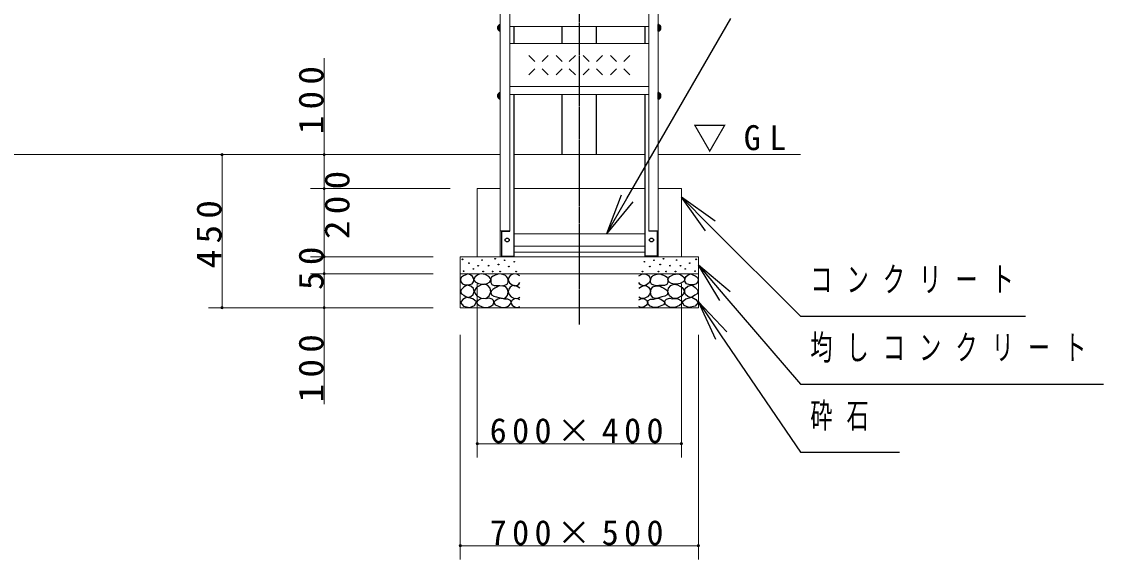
# Model space of a CAD drawing. Units: millimetres at full size. Extents: x -15630 to 0, y -2472 to 10680.
# Drawn here: x -12170 to -8990, y 2160 to 3741 of the extents above; entities that cross this region are included whole.
import ezdxf

# ---------------------------------------------------------------- set-up
doc = ezdxf.new("R2010")
doc.units = ezdxf.units.MM
doc.linetypes.add('USER2', pattern=[6, 3, -1, 1, -1])
doc.layers.add('線', color=2, linetype='Continuous', lineweight=25)
doc.layers.add('補助', color=2, linetype='Continuous', lineweight=13)
doc.styles.add('ＭＳ ゴシック', font='')
doc.styles.get('ＭＳ ゴシック').set_extended_font_data('MS Gothic')

# ---------------------------------------------------------------- blocks, each defined once
blk = doc.blocks.new('dimension_origin')
at = {"color": 0, "linetype": 'Continuous', "lineweight": -2}
blk.add_circle((0, 0), 1.25, dxfattribs=at)

msp = doc.modelspace()

# ---------------------------------------------------------------- linework, layer by layer
at = {"layer": '線', "color": 20, "linetype": 'USER2'}
msp.add_line((-10530.378, 6100), (-10530.378, 2850), dxfattribs=at)
at = {"layer": '線', "color": 7, "lineweight": 13}
for p, q in [((-10762.578, 3050), (-10762.578, 4950)), ((-10734.578, 3124.818), (-10734.578, 4950)), ((-10326.178, 3124.818), (-10326.178, 4950)), ((-10298.178, 3050), (-10298.178, 4950)), ((-10734.578, 3726.728), (-10326.178, 3726.728)), ((-10734.578, 3676.417), (-10326.178, 3676.417)), ((-10734.578, 3550.003), (-10326.178, 3550.003)), ((-10734.578, 3526.728), (-10326.178, 3526.728)), ((-10762.578, 3350), (-13584.698, 3350)), ((-10338.178, 3350), (-10722.578, 3350)), ((-9880.378, 3350), (-10298.178, 3350)), ((-10830.378, 3050), (-10830.378, 3250)), ((-10830.378, 3250), (-10762.578, 3250)), ((-10722.578, 3250), (-10338.178, 3250)), ((-10298.178, 3250), (-10230.378, 3250)), ((-10230.378, 3250), (-10230.378, 3050)), ((-10762.578, 3126.27), (-10734.578, 3126.27)), ((-10722.578, 3116.825), (-10338.178, 3116.825)), ((-10298.178, 3126.27), (-10326.178, 3126.27)), ((-10722.578, 3081.185), (-10338.178, 3081.185)), ((-10722.578, 3063.026), (-10338.178, 3063.026)), ((-10880.378, 2900), (-10880.378, 3050)), ((-10180.378, 3050), (-10880.378, 3050)), ((-10762.578, 3050), (-10722.578, 3050)), ((-10298.178, 3050), (-10338.178, 3050)), ((-10180.378, 3050), (-10180.378, 2900)), ((-10180.378, 3000), (-10880.378, 3000)), ((-10180.378, 2900), (-10880.378, 2900))]:
    msp.add_line(p, q, dxfattribs=at)
at = {"layer": '線'}
for p, q in [((-10769.928, 3718.703), (-10769.928, 3726.703)), ((-10764.578, 3731.353), (-10765.578, 3731.353)), ((-10765.578, 3714.053), (-10765.578, 3731.353)), ((-10764.578, 3732.703), (-10762.578, 3732.703)), ((-10764.578, 3712.703), (-10764.578, 3732.703)), ((-10764.578, 3714.053), (-10764.578, 3731.353)), ((-10762.578, 3712.703), (-10762.578, 3732.703)), ((-10722.578, 3726.728), (-10722.578, 3676.417)), ((-10581.178, 3676.417), (-10581.178, 3726.728)), ((-10479.578, 3676.417), (-10479.578, 3726.728)), ((-10338.178, 3726.728), (-10338.178, 3676.417)), ((-10296.194, 3732.703), (-10298.194, 3732.703)), ((-10298.194, 3712.703), (-10298.194, 3732.703)), ((-10296.194, 3712.703), (-10296.194, 3732.703)), ((-10296.194, 3731.353), (-10295.194, 3731.353)), ((-10296.194, 3714.053), (-10296.194, 3731.353)), ((-10295.194, 3714.053), (-10295.194, 3731.353)), ((-10290.844, 3718.703), (-10290.844, 3726.703)), ((-10764.578, 3714.053), (-10765.578, 3714.053)), ((-10764.578, 3712.703), (-10762.578, 3712.703)), ((-10296.194, 3712.703), (-10298.194, 3712.703)), ((-10296.194, 3714.053), (-10295.194, 3714.053)), ((-10660.984, 3623.817), (-10678.662, 3641.494)), ((-10622.093, 3641.494), (-10639.771, 3623.817)), ((-10580.984, 3623.817), (-10598.662, 3641.494)), ((-10542.093, 3641.494), (-10559.771, 3623.817)), ((-10500.984, 3623.817), (-10518.662, 3641.494)), ((-10462.093, 3641.494), (-10479.771, 3623.817)), ((-10420.984, 3623.817), (-10438.662, 3641.494)), ((-10382.093, 3641.494), (-10399.771, 3623.817)), ((-10660.984, 3602.604), (-10678.662, 3584.926)), ((-10622.093, 3584.926), (-10639.771, 3602.604)), ((-10580.984, 3602.604), (-10598.662, 3584.926)), ((-10542.093, 3584.926), (-10559.771, 3602.604)), ((-10500.984, 3602.604), (-10518.662, 3584.926)), ((-10462.093, 3584.926), (-10479.771, 3602.604)), ((-10420.984, 3602.604), (-10438.662, 3584.926)), ((-10382.093, 3584.926), (-10399.771, 3602.604)), ((-10764.578, 3531.353), (-10765.578, 3531.353)), ((-10765.578, 3514.053), (-10765.578, 3531.353)), ((-10764.578, 3532.703), (-10762.578, 3532.703)), ((-10764.578, 3512.703), (-10764.578, 3532.703)), ((-10764.578, 3514.053), (-10764.578, 3531.353)), ((-10762.578, 3512.703), (-10762.578, 3532.703)), ((-10296.194, 3532.703), (-10298.194, 3532.703)), ((-10298.194, 3512.703), (-10298.194, 3532.703)), ((-10296.194, 3512.703), (-10296.194, 3532.703)), ((-10296.194, 3531.353), (-10295.194, 3531.353)), ((-10296.194, 3514.053), (-10296.194, 3531.353)), ((-10295.194, 3514.053), (-10295.194, 3531.353)), ((-10769.928, 3518.703), (-10769.928, 3526.703)), ((-10764.578, 3514.053), (-10765.578, 3514.053)), ((-10764.578, 3512.703), (-10762.578, 3512.703)), ((-10722.578, 3526.728), (-10722.578, 3050)), ((-10581.178, 3350), (-10581.178, 3526.728)), ((-10479.578, 3350), (-10479.578, 3526.728)), ((-10338.178, 3526.728), (-10338.178, 3050)), ((-10296.194, 3512.703), (-10298.194, 3512.703)), ((-10296.194, 3514.053), (-10295.194, 3514.053)), ((-10290.844, 3518.703), (-10290.844, 3526.703)), ((-10759.378, 3124.818), (-10734.578, 3124.818)), ((-10759.378, 3124.818), (-10759.378, 3051.453)), ((-10301.378, 3124.818), (-10326.178, 3124.818)), ((-10301.378, 3124.818), (-10301.378, 3051.453)), ((-10759.378, 3051.453), (-10722.578, 3051.453)), ((-10301.378, 3051.453), (-10338.178, 3051.453))]:
    msp.add_line(p, q, dxfattribs=at)
for points in [[(-10857.929, 2999.402), (-10864.391, 2996.862), (-10870.603, 2993.382), (-10876.461, 2989.344), (-10880.109, 2983.877), (-10879.096, 2976.294), (-10874.088, 2969.935), (-10867.223, 2967.345), (-10859.513, 2967.084), (-10851.901, 2967.688), (-10845.572, 2970.252), (-10841.82, 2975.538), (-10840.502, 2981.976), (-10841.351, 2987.181), (-10844.305, 2992.115), (-10850.465, 2996.942)], [(-10818.505, 2999.493), (-10823.41, 2998.876), (-10829.047, 2996.79), (-10837.018, 2991.002), (-10840.669, 2984.086), (-10839.794, 2980.124), (-10836.074, 2975.707), (-10826.583, 2970.934), (-10816.613, 2969.49), (-10809.263, 2969.318), (-10801.747, 2970.842), (-10794.148, 2975.456), (-10790.394, 2981.653), (-10791.364, 2986.306), (-10796.071, 2991.654), (-10806.739, 2997.861)], [(-10766.686, 2999.699), (-10771.946, 2997.47), (-10777.426, 2995.224), (-10783.581, 2992.997), (-10788.344, 2989.854), (-10790.243, 2985.463), (-10790.672, 2979.83), (-10790.376, 2973.701), (-10787.986, 2968.553), (-10780.621, 2965.683), (-10771.518, 2965.331), (-10764.235, 2964.746), (-10757.02, 2964.436), (-10748.911, 2965.815), (-10742.52, 2969.627), (-10739.821, 2975.292), (-10739.477, 2981.799), (-10741.066, 2987.512), (-10744.132, 2992.002), (-10747.534, 2994.489), (-10752.186, 2996.477), (-10759.363, 2998.656)], [(-10294.07, 2999.699), (-10288.809, 2997.47), (-10283.33, 2995.224), (-10277.175, 2992.997), (-10272.411, 2989.854), (-10270.513, 2985.463), (-10270.084, 2979.83), (-10270.379, 2973.701), (-10272.769, 2968.553), (-10280.134, 2965.683), (-10289.237, 2965.331), (-10296.521, 2964.746), (-10303.736, 2964.436), (-10311.845, 2965.815), (-10318.235, 2969.627), (-10320.934, 2975.292), (-10321.278, 2981.799), (-10319.69, 2987.512), (-10316.624, 2992.002), (-10313.222, 2994.489), (-10308.569, 2996.477), (-10301.392, 2998.656)], [(-10242.25, 2999.493), (-10237.346, 2998.876), (-10231.709, 2996.79), (-10223.738, 2991.002), (-10220.086, 2984.086), (-10220.961, 2980.124), (-10224.681, 2975.707), (-10234.172, 2970.934), (-10244.142, 2969.49), (-10251.493, 2969.318), (-10259.009, 2970.842), (-10266.607, 2975.456), (-10270.361, 2981.653), (-10269.392, 2986.306), (-10264.685, 2991.654), (-10254.017, 2997.861)], [(-10202.826, 2999.402), (-10196.364, 2996.862), (-10190.152, 2993.382), (-10184.294, 2989.344), (-10180.647, 2983.877), (-10181.659, 2976.294), (-10186.667, 2969.935), (-10193.533, 2967.345), (-10201.242, 2967.084), (-10208.854, 2967.688), (-10215.183, 2970.252), (-10218.936, 2975.538), (-10220.253, 2981.976), (-10219.405, 2987.181), (-10216.451, 2992.115), (-10210.291, 2996.942)], [(-10860.464, 2966.45), (-10865.793, 2963.657), (-10871.237, 2959.479), (-10877.685, 2952.659), (-10880.109, 2945.855), (-10876.481, 2941.027), (-10869.969, 2936.666), (-10863.332, 2932.379), (-10856.662, 2930.329), (-10849.017, 2932.776), (-10842.72, 2939.201), (-10839.614, 2947.478), (-10841.136, 2955.994), (-10849.294, 2963.245)], [(-10831.209, 2935.163), (-10818.62, 2928.307), (-10805.261, 2927.324), (-10794.977, 2934.778), (-10790.124, 2946.515), (-10792.405, 2957.293), (-10799.314, 2965.436), (-10808.139, 2968.869), (-10819.316, 2967.598), (-10833.07, 2959.543), (-10839.047, 2948.678), (-10836.412, 2941.484)], [(-10767.69, 2963.084), (-10773.183, 2960.291), (-10778.772, 2957.138), (-10784.966, 2953.53), (-10789.313, 2948.759), (-10790.303, 2943.231), (-10788.232, 2937.677), (-10781.514, 2933.918), (-10773.366, 2932.271), (-10766.948, 2930.108), (-10760.662, 2927.946), (-10754.292, 2926.919), (-10747.688, 2928.487), (-10741.51, 2935.719), (-10739.579, 2945.786), (-10741.287, 2954.29), (-10746.607, 2960.922), (-10756.678, 2964.208)], [(-10293.066, 2963.084), (-10287.572, 2960.291), (-10281.984, 2957.138), (-10275.789, 2953.53), (-10271.442, 2948.759), (-10270.452, 2943.231), (-10272.523, 2937.677), (-10279.242, 2933.918), (-10287.39, 2932.271), (-10293.807, 2930.108), (-10300.093, 2927.946), (-10306.464, 2926.919), (-10313.068, 2928.487), (-10319.245, 2935.719), (-10321.176, 2945.786), (-10319.468, 2954.29), (-10314.149, 2960.922), (-10304.077, 2964.208)], [(-10229.547, 2935.163), (-10242.136, 2928.307), (-10255.495, 2927.324), (-10265.779, 2934.778), (-10270.631, 2946.515), (-10268.351, 2957.293), (-10261.441, 2965.436), (-10252.616, 2968.869), (-10241.44, 2967.598), (-10227.685, 2959.543), (-10221.708, 2948.678), (-10224.343, 2941.484)], [(-10200.291, 2966.45), (-10194.962, 2963.657), (-10189.519, 2959.479), (-10183.07, 2952.659), (-10180.647, 2945.855), (-10184.274, 2941.027), (-10190.786, 2936.666), (-10197.424, 2932.379), (-10204.094, 2930.329), (-10211.738, 2932.776), (-10218.035, 2939.201), (-10221.142, 2947.478), (-10219.619, 2955.994), (-10211.461, 2963.245)], [(-10861.283, 2930.517), (-10872.603, 2924.498), (-10879.414, 2915.683), (-10870.927, 2904.413), (-10852.492, 2900.299), (-10838.138, 2906.41), (-10832.713, 2916.782), (-10843.495, 2925.89)], [(-10804.179, 2926.373), (-10811.714, 2926.999), (-10819.856, 2925.562), (-10828.784, 2921.504), (-10833.101, 2916.102), (-10830.414, 2911.419), (-10824.451, 2906.912), (-10817.973, 2903.069), (-10810.667, 2900.695), (-10798.818, 2900.928), (-10788.502, 2905.02), (-10783.799, 2909.827), (-10781.745, 2915.561), (-10782.804, 2920.709), (-10786.881, 2925.292), (-10795.279, 2927.832)], [(-10761.873, 2928.205), (-10770.341, 2924.61), (-10777.28, 2919.826), (-10780.304, 2917.311), (-10782.145, 2913.88), (-10778.18, 2908.391), (-10768.36, 2904.149), (-10758.621, 2900.924), (-10749.439, 2900.365), (-10738.597, 2904.869), (-10731.87, 2912.528), (-10731.062, 2916.519), (-10732.411, 2920.908), (-10740.052, 2924.685), (-10749.71, 2925.502), (-10755.94, 2926.747)], [(-10298.882, 2928.205), (-10290.414, 2924.61), (-10283.476, 2919.826), (-10280.452, 2917.311), (-10278.61, 2913.88), (-10282.576, 2908.391), (-10292.395, 2904.149), (-10302.135, 2900.924), (-10311.316, 2900.365), (-10322.158, 2904.869), (-10328.885, 2912.528), (-10329.693, 2916.519), (-10328.345, 2920.908), (-10320.703, 2924.685), (-10311.046, 2925.502), (-10304.816, 2926.747)], [(-10256.576, 2926.373), (-10249.041, 2926.999), (-10240.899, 2925.562), (-10231.971, 2921.504), (-10227.654, 2916.102), (-10230.341, 2911.419), (-10236.304, 2906.912), (-10242.783, 2903.069), (-10250.089, 2900.695), (-10261.937, 2900.928), (-10272.253, 2905.02), (-10276.956, 2909.827), (-10279.01, 2915.561), (-10277.951, 2920.709), (-10273.875, 2925.292), (-10265.477, 2927.832)], [(-10199.473, 2930.517), (-10188.153, 2924.498), (-10181.342, 2915.683), (-10189.828, 2904.413), (-10208.263, 2900.299), (-10222.617, 2906.41), (-10228.042, 2916.782), (-10217.261, 2925.89)]]:
    msp.add_lwpolyline(points, close=True, dxfattribs=at)
for points in [[(-10705.378, 2993.299), (-10713.805, 2998.154), (-10722.488, 2999.636), (-10728.107, 2997.948), (-10733.26, 2994.249), (-10737.732, 2988.941), (-10739.597, 2982.209), (-10735.929, 2973.439), (-10727.874, 2967), (-10719.575, 2964.621), (-10712.348, 2965.733), (-10708.298, 2969.109), (-10705.378, 2973.654)], [(-10355.378, 2993.299), (-10346.951, 2998.154), (-10338.268, 2999.636), (-10332.648, 2997.948), (-10327.495, 2994.249), (-10323.023, 2988.941), (-10321.158, 2982.209), (-10324.826, 2973.439), (-10332.881, 2967), (-10341.181, 2964.621), (-10348.407, 2965.733), (-10352.457, 2969.109), (-10355.378, 2973.654)], [(-10705.694, 2957.178), (-10712.835, 2962.64), (-10720.903, 2965.099), (-10727.609, 2963.875), (-10733.577, 2960.03), (-10737.97, 2954.249), (-10739.597, 2947.039), (-10736.933, 2938.431), (-10730.726, 2931.513), (-10723.086, 2927.642), (-10715.517, 2926.761), (-10710.363, 2928.2), (-10705.694, 2930.88)], [(-10355.061, 2957.178), (-10347.92, 2962.64), (-10339.852, 2965.099), (-10333.147, 2963.875), (-10327.178, 2960.03), (-10322.786, 2954.249), (-10321.158, 2947.039), (-10323.822, 2938.431), (-10330.03, 2931.513), (-10337.669, 2927.642), (-10345.239, 2926.761), (-10350.392, 2928.2), (-10355.061, 2930.88)], [(-10705.378, 2922.642), (-10711.396, 2925.96), (-10718.685, 2926.761), (-10727.402, 2922.427), (-10731.676, 2915.671), (-10731.064, 2912.001), (-10728.191, 2907.75), (-10721.028, 2902.278), (-10713.616, 2900.462), (-10709.32, 2901.514), (-10705.378, 2903.631)], [(-10355.378, 2922.642), (-10349.359, 2925.96), (-10342.07, 2926.761), (-10333.354, 2922.427), (-10329.079, 2915.671), (-10329.691, 2912.001), (-10332.565, 2907.75), (-10339.727, 2902.278), (-10347.14, 2900.462), (-10351.436, 2901.514), (-10355.378, 2903.631)]]:
    msp.add_lwpolyline(points, dxfattribs=at)
for centre in [(-10873.772, 3042.177), (-10854.761, 3030.77), (-10827.828, 3023.483), (-10816.422, 3039.959), (-10796.881, 3023.549), (-10777.961, 3044.091), (-10767.96, 3027.063), (-10749.85, 3039.496), (-10737.687, 3020.846), (-10721.469, 3035.172), (-10339.286, 3035.172), (-10323.068, 3020.846), (-10310.905, 3039.496), (-10292.795, 3027.063), (-10282.795, 3044.091), (-10263.874, 3023.549), (-10244.334, 3039.959), (-10232.927, 3023.483), (-10205.995, 3030.77), (-10186.984, 3042.177), (-10870.603, 3007.323), (-10841.77, 3013.977), (-10812.937, 3006.373), (-10785.259, 3006.521), (-10763.095, 3005.98), (-10716.063, 3005.98), (-10344.692, 3005.98), (-10297.661, 3005.98), (-10275.497, 3006.521), (-10247.819, 3006.373), (-10218.986, 3013.977), (-10190.152, 3007.323)]:
    msp.add_circle(centre, 1, dxfattribs=at)
for centre, start, end in [((-10760.991, 3722.703), 117.93242, 155.88589), ((-10299.78, 3722.703), 24.11411, 62.06758), ((-10760.991, 3722.703), 204.11411, 242.06758), ((-10299.78, 3722.703), 297.93242, 335.88589), ((-10760.991, 3522.703), 117.93242, 155.88589), ((-10299.78, 3522.703), 24.11411, 62.06758), ((-10760.991, 3522.703), 204.11411, 242.06758), ((-10299.78, 3522.703), 297.93242, 335.88589)]:
    msp.add_arc(centre, 9.791, start, end, dxfattribs=at)
for centre in [(-10742.578, 3099.005), (-10318.178, 3099.005)]:
    msp.add_ellipse(centre, major_axis=(-6, 0), ratio=0.891007, dxfattribs=at)
at = {"layer": '補助', "lineweight": 25}
for p, q in [((-10390.378, 3220.749), (-10084.814, 3750)), ((-10407.698, 3230.749), (-10450.378, 3116.825)), ((-10450.378, 3116.825), (-10390.378, 3220.749)), ((-10159.667, 3126.005), (-10230.378, 3225)), ((-10131.383, 3154.289), (-10230.378, 3225)), ((-10230.378, 3225), (-10145.525, 3140.147)), ((-10373.057, 3210.749), (-10450.378, 3116.825)), ((-10145.525, 3140.147), (-9880.378, 2875)), ((-10117.468, 2920.873), (-10180.378, 3025)), ((-10087.098, 2946.905), (-10180.378, 3025)), ((-10180.378, 3025), (-10102.283, 2933.889)), ((-10102.283, 2933.889), (-9880.378, 2675)), ((-10129.531, 2806.444), (-10180.378, 2916.963)), ((-10096.435, 2828.909), (-10180.378, 2916.963)), ((-10180.378, 2916.963), (-10112.983, 2817.676)), ((-9880.378, 2875), (-9840.378, 2875)), ((-9840.378, 2875), (-9219.106, 2875)), ((-10112.983, 2817.676), (-9880.378, 2475)), ((-9880.378, 2675), (-9840.378, 2675)), ((-9840.378, 2675), (-8990.053, 2675)), ((-9880.378, 2475), (-9840.378, 2475)), ((-9840.378, 2475), (-9588.878, 2475))]:
    msp.add_line(p, q, dxfattribs=at)
at = {"layer": '補助'}
for p, q in [((-11280.378, 3247), (-11280.378, 3633.429)), ((-10960.38, 3350), (-11620.378, 3350)), ((-11580.378, 2900), (-11580.378, 3350)), ((-10960.38, 3350), (-11320.378, 3350)), ((-10910.378, 3250), (-11320.378, 3250)), ((-10910.378, 3250), (-11320.378, 3250)), ((-11280.378, 3050), (-11280.378, 3250)), ((-11280.378, 2997), (-11280.378, 3053)), ((-10960.378, 3050), (-11320.378, 3050)), ((-10960.378, 3050), (-11320.378, 3050)), ((-10960.378, 3000), (-11320.378, 3000)), ((-10960.378, 3000), (-11320.378, 3000)), ((-11280.378, 2616.571), (-11280.378, 3003)), ((-10830.378, 2970), (-10830.378, 2460)), ((-10230.378, 2970), (-10230.378, 2460)), ((-10960.378, 2900), (-11620.378, 2900)), ((-10960.378, 2900), (-11320.378, 2900)), ((-10880.378, 2820), (-10880.378, 2160)), ((-10180.378, 2820), (-10180.378, 2160)), ((-10230.378, 2500), (-10830.378, 2500)), ((-10180.378, 2200), (-10880.378, 2200))]:
    msp.add_line(p, q, dxfattribs=at)

# ---------------------------------------------------------------- block references
at = {"layer": '補助', "xscale": 2.67, "yscale": 2.67}
for p, rotation in [((-11580.378, 3350), 270), ((-11280.378, 3350), 90), ((-11280.378, 3250), 270), ((-11280.378, 3250), 270), ((-11280.378, 3050), 90), ((-11280.378, 3050), 90), ((-11280.378, 3000), 90), ((-11280.378, 3000), 270), ((-11580.378, 2900), 90), ((-11280.378, 2900), 270), ((-10230.378, 2500), 180), ((-10180.378, 2200), 180)]:
    msp.add_blockref('dimension_origin', p, dxfattribs=dict(at, rotation=rotation))
for p in [(-10830.378, 2500), (-10880.378, 2200)]:
    msp.add_blockref('dimension_origin', p, dxfattribs=at)

# ---------------------------------------------------------------- texts
at = {"layer": '補助', "char_height": 73.31, "rotation": 90, "style": 'ＭＳ ゴシック'}
for s, insert, attachment_point in [('\\T1.33;\\W1.1;100', (-11281.378, 3519.143), 8), ('\\T1.33;\\W1.1;200', (-11279.378, 3211.109), 2), ('\\T1.33;\\W1.1;450', (-11581.378, 3125), 8), ('\\T1.34;\\W1.1;50', (-11281.378, 3025), 8), ('\\T1.33;\\W1.1;100', (-11281.378, 2730.857), 8)]:
    msp.add_mtext(s, dxfattribs=dict(at, insert=insert, attachment_point=attachment_point))
at = {"layer": '補助', "char_height": 73.31, "style": 'ＭＳ ゴシック'}
for s, insert, attachment_point in [('\\T1.5;▽GL', (-10197.044, 3356.667), 7), ('\\T1.64;\\W0.65;コンクリート', (-9851.378, 3020), 1), ('\\T1.64;\\W0.65;均しコンクリート', (-9851.378, 2820), 1), ('\\T1.64;\\W0.65;砕石', (-9851.378, 2620), 1), ('\\T1.32;600×400', (-10530.378, 2501), 8), ('\\T1.32;700×500', (-10530.378, 2201), 8)]:
    msp.add_mtext(s, dxfattribs=dict(at, insert=insert, attachment_point=attachment_point))

doc.saveas('drawing.dxf')
